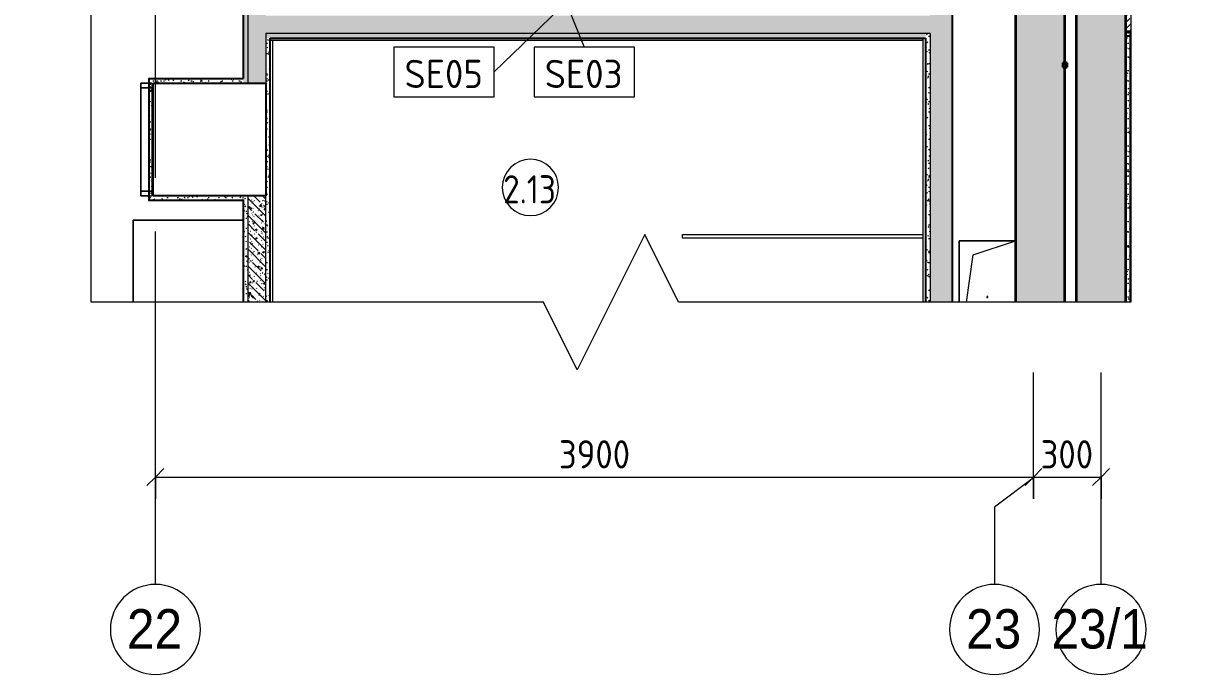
# Model space of a CAD drawing. Header units: millimetres. Extents: x 11693 to 241752, y -8553 to 29926.
# Drawn here: x 228452 to 233671, y 20574 to 23465 of the extents above; entities that cross this region are included whole.
import ezdxf

# ---------------------------------------------------------------- set-up
doc = ezdxf.new("R2010")
doc.units = ezdxf.units.MM
doc.linetypes.add('Осевая', pattern=[1587.5, 317.5, -238.125, 793.75, -238.125])
for name, color, linetype, lineweight in [('A-ANNO-DIMS', 7, 'Continuous', 9), ('A-ANNO-DIMS-50', 7, 'Continuous', 9), ('A-AREA-IDEN', 7, 'Continuous', 9), ('A-DETL-GENF', 7, 'Continuous', 9), ('A-GENM', 7, 'Continuous', 9), ('A-WALL-2', 7, 'Continuous', 9), ('I-FURN', 7, 'Continuous', 9), ('I-WALL', 7, 'Continuous', 9), ('P-SANR-FIXT-IDEN', 7, 'Continuous', 9), ('Оси', 7, 'Continuous', 9), ('Оси-1', 7, 'Continuous', 20), ('Оси-2', 7, 'Осевая', 9)]:
    doc.layers.add(name, color=color, linetype=linetype, lineweight=lineweight)
for name, color, linetype, lineweight, true_color in [('A-WALL-1', 7, 'Continuous', 25, 0x3c3c3c), ('A-WALL-3', 7, 'Continuous', 35, 0x3c3c3c), ('A-WALL-FNSH-1', 7, 'Continuous', 15, 0x3c3c3c), ('I-FURN-1', 7, 'Continuous', 9, 0xffffff)]:
    doc.layers.add(name, color=color, linetype=linetype, lineweight=lineweight, true_color=true_color)
doc.styles.add('Arial', font='arial.ttf', dxfattribs={"width": 0.9, "height": 175})
doc.styles.add('GOST Common', font='GOST_Common.ttf', dxfattribs={"width": 0.9, "height": 125})
doc.styles.add('GOST Common_1', font='GOST_Common.ttf', dxfattribs={"height": 125})
doc.styles.add('ISOCPEUR', font='isocpeur.ttf', dxfattribs={"width": 0.9, "height": 125})
doc.dimstyles.new('ISO-2_5_0_9К_БОЛЬШОЙ', dxfattribs={"dimscale": 304.8, "dimtxt": 124.497647, "dimasz": 0.246063, "dimexe": 0.19685, "dimexo": 0.492126, "dimgap": 0, "dimtad": 1, "dimdec": 0, "dimrnd": 10, "dimzin": 0, "dimdsep": 46, "dimtxsty": 'ISOCPEUR', "dimblk1": 'OBLIQUE', "dimblk2": 'OBLIQUE', "dimsah": 1, "dimcen": 0.09, "dimdle": 0.19685, "dimazin": 0, "dimtfac": 1, "dimtdec": 4, "dimtix": 1, "dimtmove": 0, "dimatfit": 3, "dimfxl": 1, "dimtvp": 1, "dimtolj": 1, "dimtzin": 0, "dimarcsym": 2})
pattern_1 = [(45, (148378.314, 0), (-28.51196, 28.51196), []), (45, (148406.826, 0), (-28.51196, 28.51196), [50.403, -10.081, 1.676, -8.404])]
pattern_2 = [(135, (148378.314, 0), (-37.717076, -37.717076), [53.34, -8.89, 1.778, -8.89]), (135, (148378.314, 37.694), (-37.717076, -37.717076), []), (50, (148378.314, 0), (63.763904, -5.57885), [6.667, -73.342]), (355, (148378.314, 0), (-12.334876, 66.869514), [5.334, -58.674]), (100.451, (148383.63, -0.465), (51.43036, 61.29098), [5.667, -62.332]), (46.184, (148378.314, 17.78), (94.87722, -14.714836), [10.001, -110.014]), (96.636, (148386.22, 16.55), (83.09115, 86.59931), [8.5, -93.497]), (351.184, (148378.31, 17.78), (83.09204, 86.59928), [8.001, -88.011]), (21, (148387.204, 13.335), (53.064487, -35.792726), [6.667, -73.342]), (326, (148387.204, 13.335), (21.63066, 64.46546), [5.334, -58.674]), (71.451, (148391.626, 10.35), (74.69646, 28.672367), [5.667, -62.332]), (37.5, (148378.314, 0), (1.080413, 29.594271), [1.676, -56.286, 1.676, -57.887, -58.896]), (37.5, (148378.314, 0), (1.080413, 29.594271), [-117.526, 1.676, -57.22]), (7.5, (148378.314, 0), (23.386368, 35.063507), [1.676, -32.283, 1.676, -54.953, -22.447]), (7.5, (148378.314, 0), (23.386368, 35.063507), [-90.589, 1.676, -20.771]), (327.5, (148358.49, 0), (47.456567, -2.0054684), [1.676, -20.549, 1.676, -67.666, -92.011]), (327.5, (148358.49, 0), (47.456567, -2.0054684), [-91.567, 1.676, -90.335]), (317.5, (148349.6, 0), (51.844948, 8.89904), [1.676, -27.216, 1.676, -44.374, -65.341]), (317.5, (148349.6, 0), (51.844948, 8.89904), [-74.943, 1.676, -63.665])]
pattern_3 = [(0, (148378.314, 0), (60.96, 15.24), [5.029, -40.691, 5.029, -40.691, -243.84]), (0, (148378.314, 0), (60.96, 15.24), [-91.44, 5.029, -86.411, 5.029, -40.691, -106.68]), (0, (148378.314, 0), (60.96, 15.24), [-228.6, 5.029, -25.451, 5.029, -71.171]), (120, (148401.174, 7.62), (-43.6782272, 45.1729086), [5.029, -40.691, 5.029, -40.691, -243.84]), (120, (148401.174, 7.62), (-43.6782272, 45.1729086), [-91.44, 5.029, -86.411, 5.029, -40.691, -106.68]), (120, (148401.174, 7.62), (-43.6782272, 45.1729086), [-228.6, 5.029, -25.451, 5.029, -71.171]), (240, (148408.794, 38.1), (-17.2817728, -60.4129086), [5.029, -40.691, 5.029, -40.691, -243.84]), (240, (148408.794, 38.1), (-17.2817728, -60.4129086), [-91.44, 5.029, -86.411, 5.029, -40.691, -106.68]), (240, (148408.794, 38.1), (-17.2817728, -60.4129086), [-228.6, 5.029, -25.451, 5.029, -71.171])]

# ---------------------------------------------------------------- blocks, each defined once
blk = doc.blocks.new('131_Сантехническая перегородка - СП-2-29831410-Фрагмент 2_3')
at = {"layer": 'A-GENM'}
for p, q in [((31, 8), (1100, 8)), ((1100, 8), (1100, -8)), ((1100, -8), (31, -8))]:
    blk.add_line(p, q, dxfattribs=at)
blk = doc.blocks.new('GM_Отверстие прямоугольное _в плите_ - Отверстие-21613015-Фрагмент 2_3')
at = {"layer": 'A-GENM'}
for p, q in [((-125, -22.7), (-125, 250)), ((-125, 250), (125, 250)), ((125, 250), (-125, 250)), ((-125, 250), (-125, -22.7)), ((-62.5, 187.5), (125, 250)), ((-92.5, -22.7), (-62.5, 187.5))]:
    blk.add_line(p, q, dxfattribs=at)
for start, end in [(360, 180), (180, 360)]:
    blk.add_arc((0, 0), 2.5, start, end, dxfattribs=at)
blk = doc.blocks.new('Зеркало обычное - 1_30-26766905-Фрагмент 2_3')
at = {"layer": 'I-FURN-1'}
h = blk.add_hatch(dxfattribs=at)
h.set_pattern_fill('FP_15', color=256, style=0, pattern_type=2)
h.set_pattern_definition([(45, (50, 50), (-200, 0), [141.42, -141.42]), (45, (100, 50), (-200, 0), [70.71, -212.13]), (45, (50, 100), (-200, 0), [70.71, -212.13])])
h.paths.add_polyline_path([(230, 60), (-230, 60), (-230, 10), (230, 10)])
at = {"layer": 'I-FURN'}
for p, q in [((250, 60), (-250, 60)), ((-250, 60), (-250, 10)), ((230, 60), (-230, 60)), ((-230, 60), (-230, 10)), ((230, 60), (-230, 60)), ((-230, 10), (-230, 60)), ((230, 10), (230, 60)), ((230, 60), (230, 10)), ((250, 10), (250, 60)), ((-250, 10), (-250, 45)), ((-250, 10), (250, 10)), ((-230, 10), (-250, 10)), ((-230, 10), (-230, 45)), ((-230, 10), (-230, 45)), ((-230, 10), (230, 10)), ((230, 10), (-230, 10)), ((230, 10), (-230, 10)), ((-230, 10), (230, 10)), ((230, 10), (-230, 10)), ((230, 45), (230, 10)), ((230, 10), (230, 45)), ((250, 10), (230, 10)), ((250, 45), (250, 10))]:
    blk.add_line(p, q, dxfattribs=at)
blk = doc.blocks.new('DET_L_Линия разрыва - М100-30975097-Фрагмент 2_3')
at = {"layer": 'A-DETL-GENF'}
for p, q in [((2615.7, -300), (2915.7, 300)), ((2915.7, 300), (3065.7, 0)), ((0, 0), (2465.7, 0)), ((2465.7, 0), (2615.7, -300)), ((3065.7, 0), (5531.3, 0))]:
    blk.add_line(p, q, dxfattribs=at)
blk = doc.blocks.new('DET_L_Линия разрыва - М100-30975058-Фрагмент 2_3')
at = {"layer": 'A-DETL-GENF'}
for p, q in [((2630.7, 300), (2480.7, 0)), ((2930.7, -300), (2630.7, 300)), ((2480.7, 0), (0, 0)), ((3080.7, 0), (2930.7, -300)), ((5561.4, 0), (3080.7, 0))]:
    blk.add_line(p, q, dxfattribs=at)
blk = doc.blocks.new('DET_L_Линия разрыва - М100-30911484-Фрагмент 2_3')
at = {"layer": 'A-DETL-GENF'}
for p, q in [((2159.5, -300), (2459.5, 300)), ((2459.5, 300), (2609.5, 0)), ((0, 0), (2009.5, 0)), ((2009.5, 0), (2159.5, -300)), ((2609.5, 0), (4619, 0))]:
    blk.add_line(p, q, dxfattribs=at)
blk = doc.blocks.new('Ось сетки - D8-29747960-Фрагмент 2_3')
at = {"layer": 'Оси-1'}
for start, end in [(360, 180), (180, 360)]:
    blk.add_arc((0, 0), 4, start, end, dxfattribs=at)
blk = doc.blocks.new('DIMBLOCK60-Фрагмент 2_3')
at = {"layer": 'A-ANNO-DIMS-50'}
for p, q in [((229038.3, 21353.7), (229038.3, 21510.7)), ((232938.3, 21353.7), (232938.3, 21510.7)), ((229038.3, 21450.7), (232938.3, 21450.7)), ((229038.3, 21450.7), (229038.3, 21353.7)), ((232938.3, 21450.7), (232938.3, 21353.7))]:
    blk.add_line(p, q, dxfattribs=at)
at = {"layer": 'A-ANNO-DIMS-50', "lineweight": 20}
for p, q in [((229038.3, 21450.7), (229000.8, 21413.2)), ((229038.3, 21450.7), (229075.8, 21488.2)), ((232938.3, 21450.7), (232900.8, 21413.2)), ((232938.3, 21450.7), (232975.8, 21488.2))]:
    blk.add_line(p, q, dxfattribs=at)
at = {"layer": 'A-ANNO-DIMS-50', "color": 0, "insert": (230830.3, 21614), "char_height": 125, "width": 379.239, "attachment_point": 1, "line_spacing_factor": 1.149209, "style": 'ISOCPEUR'}
blk.add_mtext('3900', dxfattribs=at)
blk = doc.blocks.new('_Oblique')
at = {"color": 0, "linetype": 'ByBlock', "lineweight": -2}
blk.add_line((-0.5, -0.5), (0.5, 0.5), dxfattribs=at)
blk = doc.blocks.new('DIMBLOCK61-Фрагмент 2_3')
at = {"layer": 'A-ANNO-DIMS-50'}
for p, q in [((232938.3, 21353.7), (232938.3, 21510.7)), ((233238.3, 21353.7), (233238.3, 21510.7)), ((232938.3, 21450.7), (233238.3, 21450.7)), ((232938.3, 21450.7), (232938.3, 21353.7)), ((233238.3, 21450.7), (233238.3, 21353.7))]:
    blk.add_line(p, q, dxfattribs=at)
at = {"layer": 'A-ANNO-DIMS-50', "lineweight": 20}
for p, q in [((232938.3, 21450.7), (232900.8, 21413.2)), ((232938.3, 21450.7), (232975.8, 21488.2)), ((233238.3, 21450.7), (233200.8, 21413.2)), ((233238.3, 21450.7), (233275.8, 21488.2))]:
    blk.add_line(p, q, dxfattribs=at)
at = {"layer": 'A-ANNO-DIMS-50', "color": 0, "insert": (232969.8, 21614), "char_height": 125, "width": 284.429, "attachment_point": 1, "line_spacing_factor": 1.149209, "style": 'ISOCPEUR'}
blk.add_mtext('300', dxfattribs=at)
blk = doc.blocks.new('Марка_Помещения - Номер-25198446-Фрагмент 2_3')
at = {"layer": 'A-AREA-IDEN'}
for start, end in [(360, 180), (180, 360)]:
    blk.add_arc((0, 0), 2.5, start, end, dxfattribs=at)
blk = doc.blocks.new('М_сантехническая_рамка1 - В рамке-30590747-Фрагмент 2_3')
at = {"layer": 'P-SANR-FIXT-IDEN'}
for p, q in [((4.29, 2.24), (-4.64, 2.24)), ((-4.64, 2.24), (-4.64, -2.18)), ((4.29, -2.18), (4.29, 2.24)), ((-4.64, -2.18), (4.29, -2.18))]:
    blk.add_line(p, q, dxfattribs=at)

msp = doc.modelspace()

# ---------------------------------------------------------------- hatches: boundary and pattern name
at = {"layer": 'I-WALL'}
h = msp.add_hatch(dxfattribs=at)
h.set_pattern_fill('FP_4', color=256, style=0, pattern_type=2)
h.set_pattern_definition(pattern_1)
h.paths.add_polyline_path([(233348.3, 22227.3), (233348.3, 25004.5), (233128.3, 25114.5), (233128.3, 22227.3), (233296.7, 22227.3)])
h.paths.add_polyline_path([(233128.3, 25171.5), (233348.3, 25281.5), (233348.3, 27100), (233128.3, 27100), (233128.3, 25293)])
h = msp.add_hatch(dxfattribs=at)
h.set_pattern_fill('FP_6', color=256, style=0, pattern_type=2)
h.set_pattern_definition(pattern_2)
h.paths.add_polyline_path([(232504.8, 22227.3), (232579, 22227.3), (232579, 26900), (232479, 26900), (232479, 22227.3)])
h = msp.add_hatch(dxfattribs=at)
h.set_pattern_fill('FP_10', color=256, style=0, pattern_type=2)
h.set_pattern_definition(pattern_3)
h.paths.add_polyline_path([(229448.3, 23200), (229448.3, 23570), (229440.3, 23570), (229440.3, 23600), (229428.3, 23600), (229428.3, 23200)])
h.paths.add_polyline_path([(229440.3, 24700), (229440.3, 24730), (229448.3, 24730), (229448.3, 26600), (229428.3, 26600), (229428.3, 24700)])
h = msp.add_hatch(dxfattribs=at)
h.set_pattern_fill('FP_6', color=256, style=0, pattern_type=2)
h.set_pattern_definition(pattern_2)
h.paths.add_polyline_path([(229528.3, 23200), (229528.3, 23600), (229448.3, 23600), (229448.3, 23200)])
h.paths.add_polyline_path([(229528.3, 24700), (229528.3, 26600), (229448.3, 26600), (229448.3, 24700)])
h = msp.add_hatch(dxfattribs=at)
h.set_pattern_fill('FP_4', color=256, style=0, pattern_type=2)
h.set_pattern_definition(pattern_1)
h.paths.add_polyline_path([(233078.3, 22227.3), (233078.3, 25139.5), (233071.3, 25143), (233078.3, 25146.5), (233078.3, 26600), (232858.3, 26600), (232858.3, 22227.3), (232978.1, 22227.3)])
h = msp.add_hatch(dxfattribs=at)
h.set_pattern_fill('FP_4', color=256, style=0, pattern_type=2)
h.set_pattern_definition(pattern_1)
h.paths.add_polyline_path([(233348.3, 23430), (233371.3, 23430), (233371.3, 23680), (233348.3, 23680)])
h = msp.add_hatch(dxfattribs=at)
h.set_pattern_fill('FP_6', color=256, style=0, pattern_type=2)
h.set_pattern_definition(pattern_2)
h.paths.add_polyline_path([(232459, 23420), (232479, 23420), (232479, 23500), (229528.3, 23500), (229528.3, 23420), (232366.7, 23420)])
h = msp.add_hatch(dxfattribs=at)
h.set_pattern_fill('FP_10', color=256, style=0, pattern_type=2)
h.set_pattern_definition(pattern_3)
h.paths.add_polyline_path([(232448, 23400), (232459, 23400), (232459, 23420), (229528.3, 23420), (229528.3, 23400), (232366.7, 23400)])
h = msp.add_hatch(dxfattribs=at)
h.set_pattern_fill('FP_10', color=256, style=0, pattern_type=2)
h.set_pattern_definition(pattern_3)
h.paths.add_polyline_path([(229536.1, 22227.3), (229548.3, 22227.3), (229548.3, 23400), (229528.3, 23400), (229528.3, 22227.3)])
h = msp.add_hatch(dxfattribs=at)
h.set_pattern_fill('FP_10', color=256, style=0, pattern_type=2)
h.set_pattern_definition(pattern_3)
h.paths.add_polyline_path([(232479, 22227.3), (232479, 23420), (232459, 23420), (232459, 22227.3), (232473.8, 22227.3)])
h = msp.add_hatch(dxfattribs=at)
h.set_pattern_fill('FP_10', color=256, style=0, pattern_type=2)
h.set_pattern_definition(pattern_3)
h.paths.add_polyline_path([(233371.3, 23410), (233371.3, 23430), (233348.3, 23430), (233348.3, 23410)])
h = msp.add_hatch(dxfattribs=at)
h.set_pattern_fill('FP_10', color=256, style=0, pattern_type=2)
h.set_pattern_definition(pattern_3)
h.paths.add_polyline_path([(233368.3, 22227.3), (233368.3, 23430), (233348.3, 23430), (233348.3, 22227.3), (233363.6, 22227.3)])
h = msp.add_hatch(dxfattribs=at)
h.set_pattern_fill('FP_10', color=256, style=0, pattern_type=2)
h.set_pattern_definition(pattern_3)
h.paths.add_polyline_path([(229028.3, 22700), (229028.3, 23220), (229008.3, 23220), (229008.3, 22700), (229023.3, 22700)])
h = msp.add_hatch(dxfattribs=at)
h.set_pattern_fill('FP_10', color=256, style=0, pattern_type=2)
h.set_pattern_definition(pattern_3)
h.paths.add_polyline_path([(229028.3, 23200), (229428.3, 23200), (229428.3, 23220), (229028.3, 23220)])
h = msp.add_hatch(dxfattribs=at)
h.set_pattern_fill('FP_10', color=256, style=0, pattern_type=2)
h.set_pattern_definition(pattern_3)
h.paths.add_polyline_path([(229427.3, 22680), (229428.3, 22680), (229428.3, 22700), (229008.3, 22700), (229008.3, 22680), (229023.3, 22680)])
h = msp.add_hatch(dxfattribs=at)
h.set_pattern_fill('FP_10', color=256, style=0, pattern_type=2)
h.set_pattern_definition(pattern_3)
h.paths.add_polyline_path([(229448.3, 22227.3), (229448.3, 22700), (229428.3, 22700), (229428.3, 22227.3), (229435.9, 22227.3)])
h = msp.add_hatch(dxfattribs=at)
h.set_pattern_fill('FP_6', color=256, style=0, pattern_type=2)
h.set_pattern_definition(pattern_2)
h.paths.add_polyline_path([(229528.3, 22227.3), (229528.3, 22700), (229448.3, 22700), (229448.3, 22227.3), (229479.3, 22227.3)])

# ---------------------------------------------------------------- linework, layer by layer
at = {"layer": 'A-WALL-1'}
for p, q in [((232579, 22227.3), (232579, 26900)), ((229428.3, 23600), (229428.3, 23220)), ((229548.3, 23400), (232459, 23400)), ((229548.3, 22227.3), (229548.3, 23400)), ((232459, 23400), (232459, 22227.3)), ((233348.3, 23410), (233371.3, 23410)), ((233368.3, 23430), (233368.3, 22227.3)), ((229008.3, 23220), (229008.3, 22680)), ((229008.3, 23220), (229428.3, 23220)), ((229028.3, 23200), (229528.3, 23200)), ((229028.3, 22700), (229028.3, 23200)), ((229528.3, 23200), (229528.3, 22700)), ((229008.3, 22680), (229428.3, 22680)), ((229528.3, 22700), (229028.3, 22700)), ((229428.3, 22680), (229428.3, 22227.3))]:
    msp.add_line(p, q, dxfattribs=at)
at = {"layer": 'A-WALL-2'}
for p, q in [((229448.3, 23570), (229448.3, 23200)), ((232479, 23420), (229528.3, 23420)), ((229528.3, 23420), (229528.3, 23200)), ((232479, 23420), (232479, 22227.3)), ((229448.3, 22700), (229448.3, 22227.3)), ((229528.3, 22227.3), (229528.3, 22700))]:
    msp.add_line(p, q, dxfattribs=at)
at = {"layer": 'A-WALL-3'}
for p, q in [((232858.3, 26600), (232858.3, 22227.3)), ((233078.3, 22227.3), (233078.3, 25139.5)), ((233128.3, 25114.5), (233128.3, 22227.3)), ((233348.3, 22227.3), (233348.3, 25004.5)), ((233348.3, 23430), (233371.3, 23430)), ((233088.3, 23290.5), (233068.3, 23290.5)), ((233068.3, 23290.5), (233068.3, 23270.5)), ((233088.3, 23270.5), (233088.3, 23290.5)), ((233068.3, 23270.5), (233088.3, 23270.5))]:
    msp.add_line(p, q, dxfattribs=at)
at = {"layer": 'A-WALL-FNSH-1'}
for p, q in [((229427.3, 23600), (229427.3, 23221)), ((232448, 23389), (229548.3, 23389)), ((229559.3, 22227.3), (229559.3, 23389)), ((232448, 22227.3), (232448, 23400)), ((233369.3, 23409), (233371.3, 23409)), ((233369.3, 22227.3), (233369.3, 23409)), ((229007.3, 23221), (229007.3, 22679)), ((229427.3, 23221), (229007.3, 23221)), ((229007.3, 22679), (229427.3, 22679)), ((229427.3, 22227.3), (229427.3, 22680))]:
    msp.add_line(p, q, dxfattribs=at)
at = {"layer": 'I-FURN'}
for p, q in [((229428.3, 22591.7), (228939, 22591.7)), ((228939, 22591.7), (228939, 22227.3)), ((228939, 22227.3), (228939, 22591.7)), ((228939, 22591.7), (229428.3, 22591.7))]:
    msp.add_line(p, q, dxfattribs=at)
at = {"layer": 'P-SANR-FIXT-IDEN'}
for p, q in [((230873.9, 23572.2), (230543.6, 23249.9)), ((230873.3, 23531.5), (230943.1, 23360.3))]:
    msp.add_line(p, q, dxfattribs=at)
at = {"layer": 'Оси'}
for p, q in [((229038.3, 20973.6), (229038.3, 22223.6)), ((232938.3, 21706.3), (232938.3, 21915.1)), ((233238.3, 21469.7), (233238.3, 21915.1)), ((232938.3, 21446.8), (232938.3, 21655.5)), ((232938.3, 21446.8), (232765.3, 21316.3)), ((233238.3, 20973.6), (233238.3, 21418.9)), ((232765.3, 21316.3), (232765.3, 20973.6))]:
    msp.add_line(p, q, dxfattribs=at)
at = {"layer": 'Оси-2'}
for p, q in [((229038.3, 22223.6), (229038.3, 26140.1)), ((232938.3, 21655.5), (232938.3, 21706.3)), ((233238.3, 21418.9), (233238.3, 21469.7))]:
    msp.add_line(p, q, dxfattribs=at)

# ---------------------------------------------------------------- block references
at = {"layer": 'A-AREA-IDEN', "xscale": 49.99999999999998, "yscale": 49.99999999999998, "zscale": 49.99999999999998}
msp.add_blockref('Марка_Помещения - Номер-25198446-Фрагмент 2_3', (230703.9, 22736.7), dxfattribs=at)
at = {"layer": 'A-DETL-GENF'}
for name, p, rotation in [('DET_L_Линия разрыва - М100-30975058-Фрагмент 2_3', (228752.3, 27788.7), 270.0000000000001), ('DET_L_Линия разрыва - М100-30975097-Фрагмент 2_3', (233371.3, 27758.6), 269.9999999999999), ('DET_L_Линия разрыва - М100-30911484-Фрагмент 2_3', (233371.3, 22227.3), 180)]:
    msp.add_blockref(name, p, dxfattribs=dict(at, rotation=rotation))
at = {"layer": 'A-GENM', "rotation": 180}
msp.add_blockref('131_Сантехническая перегородка - СП-2-29831410-Фрагмент 2_3', (232479, 22520), dxfattribs=at)
at = {"layer": 'A-GENM'}
msp.add_blockref('GM_Отверстие прямоугольное _в плите_ - Отверстие-21613015-Фрагмент 2_3', (232733.3, 22250), dxfattribs=at)
at = {"layer": 'I-FURN', "rotation": 269.9999999999998}
msp.add_blockref('Зеркало обычное - 1_30-26766905-Фрагмент 2_3', (228963.3, 22950), dxfattribs=at)
at = {"layer": 'P-SANR-FIXT-IDEN', "xscale": 49.99999999999998, "yscale": 49.99999999999998, "zscale": 49.99999999999998}
for p in [(230328.9, 23248.3), (230951.8, 23248.3)]:
    msp.add_blockref('М_сантехническая_рамка1 - В рамке-30590747-Фрагмент 2_3', p, dxfattribs=at)
at = {"layer": 'Оси-1', "xscale": 49.99999999999998, "yscale": 49.99999999999998, "zscale": 49.99999999999998}
for p in [(229038.3, 20773.6), (232765.3, 20773.6), (233238.3, 20773.6)]:
    msp.add_blockref('Ось сетки - D8-29747960-Фрагмент 2_3', p, dxfattribs=at)

# ---------------------------------------------------------------- texts
at = {"layer": 'A-AREA-IDEN', "insert": (230582.9, 22791), "char_height": 125, "width": 303.038, "attachment_point": 1, "style": 'GOST Common'}
msp.add_mtext('2.13', dxfattribs=at)
at = {"layer": 'P-SANR-FIXT-IDEN', "char_height": 125, "width": 444.937, "attachment_point": 1, "style": 'GOST Common_1'}
for s, insert in [('SE05', (230144.6, 23303.7)), ('SE03', (230767.5, 23303.7))]:
    msp.add_mtext(s, dxfattribs=dict(at, insert=insert))
at = {"layer": 'Оси', "char_height": 175, "attachment_point": 1, "style": 'Arial'}
for s, insert, width in [('22', (228912, 20863.9), 303.038), ('23', (232639, 20863.9), 303.038), ('23/1', (233018.2, 20863.9), 530.316)]:
    msp.add_mtext(s, dxfattribs=dict(at, insert=insert, width=width))

# ---------------------------------------------------------------- dimensions: what is measured, and where the dimension line sits
at = {"layer": 'A-ANNO-DIMS'}
for base, p1, p2, override, picture, middle in [((232938.3, 21450.7), (229038.3, 21503.7), (232938.3, 21503.7), {"dimpost": '<>', "dimfxl": 3900}, 'DIMBLOCK60-Фрагмент 2_3', (230988.3, 21513.2)), ((233238.3, 21450.7), (232938.3, 21503.7), (233238.3, 21503.7), {"dimpost": '<>', "dimfxl": 300}, 'DIMBLOCK61-Фрагмент 2_3', (233088.3, 21513.2))]:
    dim = msp.add_linear_dim(base=base, p1=p1, p2=p2, dimstyle='ISO-2_5_0_9К_БОЛЬШОЙ', override=override, dxfattribs=at)
    dim.commit()
    dim.dimension.update_dxf_attribs({"geometry": picture, "text_midpoint": middle})

doc.saveas('drawing.dxf')
